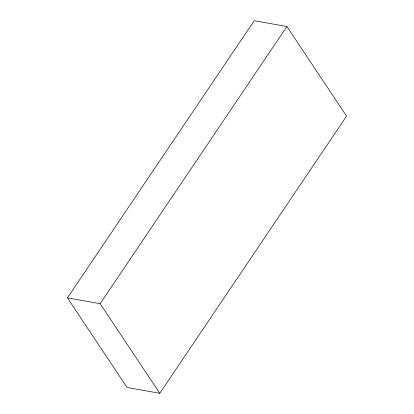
<?xml version="1.0" encoding="UTF-8"?>
<svg xmlns="http://www.w3.org/2000/svg" width="414" height="414" viewBox="0 0 414 414"><rect width="100%" height="100%" fill="white"/><g stroke="black" fill="none" stroke-linecap="round" stroke-linejoin="round"><path stroke-width="0.62" d="M67.441 297.863L254.217 20.7L286.912 26.522L346.559 116.137L159.783 393.3L127.088 387.478L67.441 297.863L100.136 303.679L159.783 393.3M100.136 303.679L286.912 26.522"/></g></svg>
